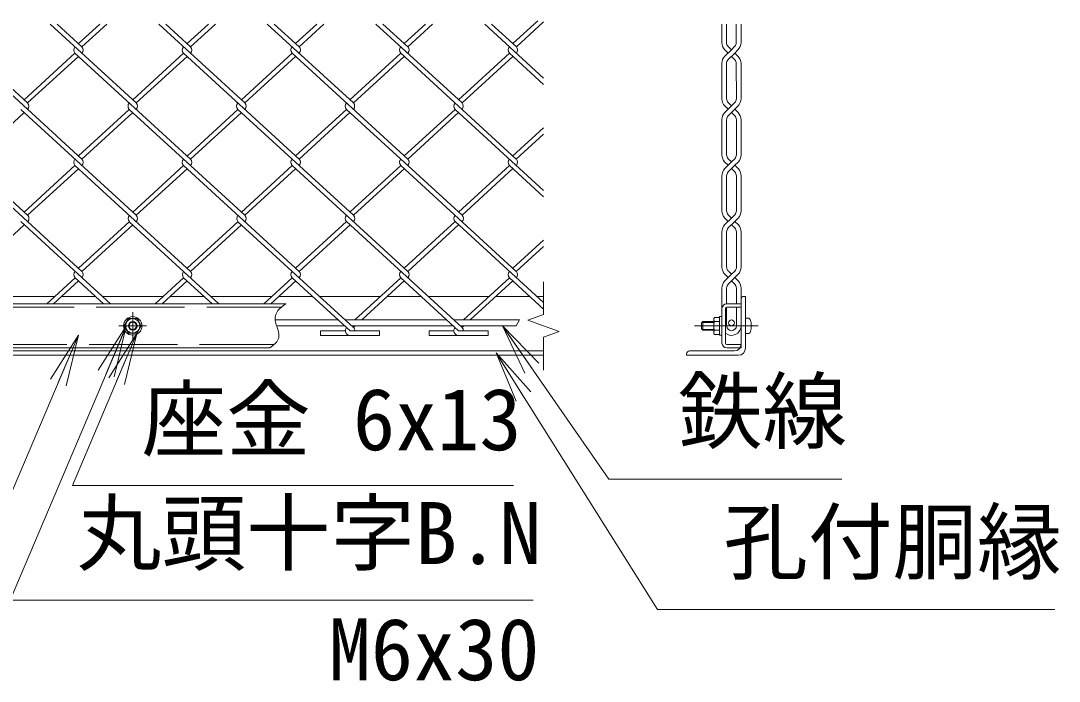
# Model space of a CAD drawing. Units: millimetres at full size; details may follow other scales. Extents: x -14700 to 14700, y -10395 to 10395.
# Drawn here: x -5144 to -2324, y -8323 to -6530 of the extents above; entities that cross this region are included whole.
import ezdxf
from ezdxf.enums import TextEntityAlignment as Align

# ---------------------------------------------------------------- set-up
doc = ezdxf.new("R2010")
doc.units = ezdxf.units.MM
doc.header["$LTSCALE"] = 40
doc.linetypes.add('DASHED', pattern=[7.5, 6, -1.5])
doc.linetypes.add('USER1', pattern=[50.8, 31.75, -6.35, 6.35, -6.35])
for name, color, linetype, lineweight in [('0-0_D-STR3', 3, 'Continuous', 13), ('0-1_D-STR1', 1, 'Continuous', 18), ('0-2_D-BMK', 2, 'USER1', 13), ('0-6_D-STR-DIM', 7, 'Continuous', 13), ('0-7_0', 7, 'Continuous', 18), ('0-9_D-STR-TXT', 7, 'Continuous', 13), ('0-B_D-STR2', 7, 'Continuous', 13)]:
    doc.layers.add(name, color=color, linetype=linetype, lineweight=lineweight)
doc.styles.add('ＭＳ ゴシック', font='')
doc.styles.get('ＭＳ ゴシック').set_extended_font_data('MS Gothic')

# ---------------------------------------------------------------- blocks, each defined once
blk = doc.blocks.new('_Open')
at = {"layer": '0-7_0'}
blk.add_line((-40, 6.67), (0, 0), dxfattribs=at)
blk.add_lwpolyline([(-40, -6.67), (0, 0), (-40, 0)], dxfattribs=at)

msp = doc.modelspace()

# ---------------------------------------------------------------- linework, layer by layer
at = {"layer": '0-0_D-STR3'}
for p, q in [((-5226.49, -7298.15), (-4423.81, -7298.15)), ((-3188.01, -7298.15), (-3226.81, -7298.15)), ((-3188.01, -7298.15), (-3188.01, -7307.35)), ((-3240.01, -7311.35), (-3240.01, -7404.95)), ((-3230.81, -7311.35), (-3230.81, -7404.95)), ((-3188.01, -7307.35), (-3226.81, -7307.35)), ((-4851.76, -7338.15), (-4863.31, -7358.15)), ((-4828.67, -7338.15), (-4851.76, -7338.15)), ((-4817.12, -7358.15), (-4828.67, -7338.15)), ((-4828.67, -7378.15), (-4817.12, -7358.15)), ((-4453.17, -7342.15), (-4282, -7342.15)), ((-4449.42, -7358.15), (-4264.54, -7358.15)), ((-4263.52, -7342.15), (-3987.09, -7342.15)), ((-4246.06, -7358.15), (-3969.62, -7358.15)), ((-3968.14, -7342.15), (-3789.83, -7342.15)), ((-3950.68, -7358.15), (-3799.07, -7358.15)), ((-3292.01, -7346.15), (-3296.01, -7350.15)), ((-3296.01, -7366.15), (-3296.01, -7350.15)), ((-3262.41, -7348.55), (-3294.41, -7348.55)), ((-3292.01, -7370.15), (-3292.01, -7346.15)), ((-3262.41, -7346.15), (-3292.01, -7346.15)), ((-3262.41, -7338.55), (-3260.39, -7335.05)), ((-3262.41, -7377.75), (-3262.41, -7338.55)), ((-3246.41, -7335.05), (-3260.39, -7335.05)), ((-3246.41, -7346.6), (-3260.39, -7346.6)), ((-3246.41, -7333.15), (-3246.41, -7383.15)), ((-3240.01, -7333.15), (-3246.41, -7333.15)), ((-3246.41, -7381.24), (-3246.41, -7335.05)), ((-3176.01, -7337.15), (-3176.01, -7379.15)), ((-3169.9, -7337.15), (-3176.01, -7337.15)), ((-3292.01, -7370.15), (-3296.01, -7366.15)), ((-3262.41, -7367.75), (-3294.41, -7367.75)), ((-3262.41, -7370.15), (-3292.01, -7370.15)), ((-3262.41, -7377.75), (-3260.39, -7381.24)), ((-3246.41, -7369.7), (-3260.39, -7369.7)), ((-3246.41, -7381.24), (-3260.39, -7381.24)), ((-3240.01, -7383.15), (-3246.41, -7383.15)), ((-3169.9, -7379.15), (-3176.01, -7379.15)), ((-3188.01, -7408.95), (-3226.81, -7408.95)), ((-3188.01, -7408.95), (-3188.01, -7418.15)), ((-5270.74, -7418.15), (-4468.07, -7418.15)), ((-3188.01, -7418.15), (-3226.81, -7418.15))]:
    msp.add_line(p, q, dxfattribs=at)
at = {"layer": '0-0_D-STR3', "linetype": 'DASHED'}
for p, q in [((-5239.47, -7307.35), (-4436.8, -7307.35)), ((-5259.01, -7408.95), (-4456.34, -7408.95))]:
    msp.add_line(p, q, dxfattribs=at)
at = {"layer": '0-0_D-STR3'}
msp.add_lwpolyline([(-4863.31, -7358.15), (-4851.76, -7378.15), (-4828.67, -7378.15)], dxfattribs=at)
for centre, radius in [((-4840.21, -7358.15), 25), ((-4840.21, -7358.15), 19.6), ((-4840.21, -7358.15), 12), ((-4840.21, -7358.15), 9.83), ((-3214.12, -7350.02), 8)]:
    msp.add_circle(centre, radius, dxfattribs=at)
for centre, radius, start, end in [((-3226.81, -7311.35), 13.2, 90, 180), ((-3226.81, -7311.35), 4, 90, 180), ((-3251.95, -7340.83), 10.22, 145.61585, 214.38415), ((-3223.96, -7358.15), 38.21, 162.4121, 197.5879), ((-3169.9, -7344.75), 7.6, 16.07286, 90), ((-3216.41, -7358.15), 56, 343.92714, 16.07286), ((-3251.95, -7375.47), 10.22, 145.61586, 214.38415), ((-3169.9, -7371.55), 7.6, 270, 343.92714), ((-3226.81, -7404.95), 13.2, 180, 270), ((-3226.81, -7404.95), 4, 180, 270)]:
    msp.add_arc(centre, radius, start, end, dxfattribs=at)
at = {"layer": '0-1_D-STR1'}
for p, q in [((-5052.15, -7278.15), (-5217.63, -7278.15)), ((-4941.66, -7278.15), (-5033.25, -7278.15)), ((-4757.24, -7278.15), (-4922.72, -7278.15)), ((-4646.75, -7278.15), (-4738.34, -7278.15)), ((-4462.37, -7278.15), (-4628.28, -7278.15)), ((-4351.84, -7278.15), (-4443.43, -7278.15)), ((-4167.46, -7278.15), (-4333.37, -7278.15)), ((-4056.93, -7278.15), (-4148.51, -7278.15)), ((-3872.55, -7278.15), (-4037.98, -7278.15)), ((-3762.02, -7278.15), (-3853.6, -7278.15)), ((-3724.58, -7278.15), (-3743.07, -7278.15)), ((-3188.01, -7408.15), (-3188.01, -7286.15)), ((-3180.01, -7278.15), (-3176.01, -7278.15)), ((-3176.01, -7418.15), (-3176.01, -7278.15)), ((-5457.91, -7426.15), (-3724.58, -7426.15)), ((-5457.91, -7438.15), (-3724.58, -7438.15)), ((-3336.01, -7434.15), (-3336.01, -7438.15)), ((-3336.01, -7438.15), (-3196.01, -7438.15)), ((-3328.01, -7426.15), (-3206.01, -7426.15))]:
    msp.add_line(p, q, dxfattribs=at)
for centre, radius, start, end in [((-3180.01, -7286.15), 8, 90, 180), ((-3206.01, -7408.15), 18, 270, 0), ((-3328.01, -7434.15), 8, 90, 180), ((-3196.01, -7418.15), 20, 270, 0)]:
    msp.add_arc(centre, radius, start, end, dxfattribs=at)
at = {"layer": '0-2_D-BMK'}
for p, q in [((-4840.21, -7395.65), (-4840.21, -7320.65)), ((-4802.71, -7358.15), (-4877.71, -7358.15)), ((-3141.92, -7358.15), (-3314.49, -7358.15))]:
    msp.add_line(p, q, dxfattribs=at)
at = {"layer": '0-6_D-STR-DIM'}
for p, q in [((-3724.58, -7327.37), (-3724.58, -7238.15)), ((-3789.83, -7342.15), (-3799.07, -7358.15)), ((-3724.58, -7478.15), (-3724.58, -7388.93))]:
    msp.add_line(p, q, dxfattribs=at)
for points in [[(-4423.81, -7298.15), (-4427.33, -7300.49), (-4430.81, -7302.87), (-4434.19, -7305.31), (-4437.43, -7307.86), (-4440.48, -7310.55), (-4443.3, -7313.41), (-4445.85, -7316.47), (-4448.06, -7319.78), (-4449.91, -7323.36), (-4451.36, -7327.18), (-4452.41, -7331.17), (-4453.05, -7335.25), (-4453.27, -7339.34), (-4453.06, -7343.37), (-4452.46, -7347.31), (-4451.56, -7351.19), (-4450.43, -7355.04), (-4449.16, -7358.89), (-4447.84, -7362.77), (-4446.54, -7366.7), (-4445.34, -7370.7), (-4444.34, -7374.8), (-4443.61, -7378.94), (-4443.24, -7383.05), (-4443.3, -7387.06), (-4443.88, -7390.91), (-4445.04, -7394.53), (-4446.74, -7397.95), (-4448.91, -7401.18), (-4451.49, -7404.25), (-4454.4, -7407.19), (-4457.58, -7410.02), (-4460.97, -7412.77), (-4464.48, -7415.47), (-4468.07, -7418.15)], [(-3724.58, -7327.37), (-3766.86, -7342.76), (-3682.29, -7373.54), (-3724.58, -7388.93)]]:
    msp.add_lwpolyline(points, dxfattribs=at)
at = {"layer": '0-9_D-STR-TXT'}
for points in [[(-3752.86, -8103.43), (-5172.97, -8103.43), (-4858.51, -7360.4)], [(-2914.31, -7774.5), (-3547.36, -7774.5), (-3835.18, -7359.79)], [(-6749.73, -7872.88), (-5195.48, -7872.88), (-4988.5, -7385.16)], [(-3805.91, -7791.7), (-5003.94, -7791.7), (-4830.31, -7381.08)], [(-2336.24, -8128.05), (-3415.23, -8128.05), (-3852.22, -7433.09)]]:
    msp.add_lwpolyline(points, dxfattribs=at)
at = {"layer": '0-B_D-STR2'}
for p, q in [((-5125.65, -6752.95), (-5359.49, -6538.67)), ((-4830.74, -6752.95), (-5064.58, -6538.67)), ((-4978.19, -6600.47), (-5045.63, -6538.67)), ((-4929.7, -6538.67), (-4987.67, -6591.79)), ((-4910.76, -6538.67), (-4978.19, -6600.47)), ((-4535.83, -6752.95), (-4769.67, -6538.67)), ((-4683.28, -6600.47), (-4750.72, -6538.67)), ((-4634.79, -6538.67), (-4692.76, -6591.79)), ((-4615.85, -6538.67), (-4683.28, -6600.47)), ((-4240.92, -6752.95), (-4474.76, -6538.67)), ((-4388.37, -6600.47), (-4455.81, -6538.67)), ((-4339.88, -6538.67), (-4397.85, -6591.79)), ((-4320.94, -6538.67), (-4388.37, -6600.47)), ((-3946.03, -6752.92), (-4179.84, -6538.67)), ((-4093.46, -6600.47), (-4160.9, -6538.67)), ((-4044.97, -6538.67), (-4102.93, -6591.79)), ((-4026.03, -6538.67), (-4093.46, -6600.47)), ((-3724.6, -6685.16), (-3884.46, -6538.67)), ((-3798.34, -6600.23), (-3865.51, -6538.67)), ((-3740.28, -6529.67), (-3807.81, -6591.55)), ((-3724.6, -6532.66), (-3798.34, -6600.23)), ((-3240.46, -6588.75), (-3240.46, -6538.67)), ((-3227.62, -6588.74), (-3227.62, -6538.67)), ((-3201.11, -6588.74), (-3201.11, -6538.67)), ((-3188.28, -6588.75), (-3188.28, -6538.67)), ((-3223.17, -6599.49), (-3214.37, -6608.29)), ((-3205.56, -6599.49), (-3214.37, -6608.29)), ((-4978.19, -6905.43), (-5292.05, -6617.83)), ((-4997.14, -6617.83), (-5135.12, -6744.27)), ((-4987.67, -6626.51), (-5125.65, -6752.95)), ((-4683.28, -6905.43), (-4997.14, -6617.83)), ((-4702.23, -6617.83), (-4840.21, -6744.27)), ((-4692.76, -6626.51), (-4830.74, -6752.95)), ((-4388.37, -6905.43), (-4702.23, -6617.83)), ((-4407.32, -6617.83), (-4545.3, -6744.27)), ((-4397.85, -6626.51), (-4535.83, -6752.95)), ((-4093.49, -6905.4), (-4407.32, -6617.83)), ((-4112.41, -6617.83), (-4250.39, -6744.27)), ((-4102.93, -6626.51), (-4240.92, -6752.95)), ((-3798.57, -6905.4), (-4112.41, -6617.83)), ((-3817.28, -6617.59), (-3955.5, -6744.24)), ((-3807.81, -6626.27), (-3946.03, -6752.92)), ((-3724.6, -6702.52), (-3817.28, -6617.59)), ((-3214.37, -6608.29), (-3232.26, -6626.18)), ((-3232.26, -6608.55), (-3223.44, -6617.37)), ((-3205.29, -6617.37), (-3223.17, -6635.25)), ((-3214.37, -6626.44), (-3205.56, -6635.25)), ((-3196.48, -6608.55), (-3205.29, -6617.37)), ((-3205.29, -6617.37), (-3196.48, -6626.18)), ((-3240.34, -6741.23), (-3240.46, -6645.98)), ((-3227.51, -6741.22), (-3227.62, -6645.99)), ((-3201, -6741.22), (-3201.11, -6645.99)), ((-3188.16, -6741.23), (-3188.28, -6645.98)), ((-3232.14, -6761.03), (-3223.33, -6769.85)), ((-3223.06, -6751.97), (-3214.25, -6760.77)), ((-3196.37, -6761.03), (-3205.18, -6769.85)), ((-5125.65, -7057.9), (-5439.51, -6770.31)), ((-5135.12, -6778.99), (-5273.11, -6905.43)), ((-4830.74, -7057.9), (-5144.6, -6770.31)), ((-4849.69, -6770.31), (-4987.67, -6896.74)), ((-4840.21, -6778.99), (-4978.19, -6905.43)), ((-4535.83, -7057.9), (-4849.69, -6770.31)), ((-4554.77, -6770.31), (-4691.93, -6895.99)), ((-4545.3, -6778.99), (-4683.28, -6905.43)), ((-4240.94, -7057.88), (-4554.77, -6770.31)), ((-4259.86, -6770.31), (-4397.85, -6896.74)), ((-4250.39, -6778.99), (-4388.37, -6905.43)), ((-3946.03, -7057.88), (-4259.86, -6770.31)), ((-3964.98, -6770.29), (-4102.96, -6896.72)), ((-3955.5, -6778.97), (-4093.49, -6905.4)), ((-3724.6, -6990.55), (-3964.98, -6770.29)), ((-3205.18, -6769.85), (-3223.06, -6787.73)), ((-3214.25, -6778.92), (-3205.45, -6787.73)), ((-3205.18, -6769.85), (-3196.37, -6778.66)), ((-3724.6, -6820.26), (-3808.05, -6896.72)), ((-3240.21, -6893.56), (-3240.34, -6798.46)), ((-3227.37, -6893.54), (-3227.51, -6798.47)), ((-3200.86, -6893.54), (-3201, -6798.47)), ((-3188.03, -6893.56), (-3188.16, -6798.46)), ((-3724.6, -6837.62), (-3798.57, -6905.4)), ((-3222.92, -6904.29), (-3214.12, -6913.09)), ((-3205.31, -6904.29), (-3214.12, -6913.09)), ((-4978.19, -7210.38), (-5292.05, -6922.79)), ((-4997.14, -6922.79), (-5135.12, -7049.22)), ((-4987.67, -6931.47), (-5125.65, -7057.9)), ((-4683.31, -7210.36), (-4997.14, -6922.79)), ((-4702.23, -6922.79), (-4840.21, -7049.22)), ((-4692.76, -6931.47), (-4830.74, -7057.9)), ((-4388.4, -7210.36), (-4702.23, -6922.79)), ((-4407.32, -6922.79), (-4545.3, -7049.22)), ((-4397.85, -6931.47), (-4535.83, -7057.9)), ((-4093.49, -7210.36), (-4407.32, -6922.79)), ((-4112.43, -6922.76), (-4249.59, -7048.45)), ((-4102.96, -6931.45), (-4240.94, -7057.88)), ((-3798.57, -7210.36), (-4112.43, -6922.76)), ((-3817.28, -6922.55), (-3955.5, -7049.2)), ((-3807.81, -6931.23), (-3946.03, -7057.88)), ((-3724.6, -7007.48), (-3817.28, -6922.55)), ((-3214.12, -6913.09), (-3232.01, -6930.98)), ((-3232.01, -6913.36), (-3223.19, -6922.17)), ((-3205.04, -6922.17), (-3222.92, -6940.05)), ((-3214.12, -6931.24), (-3205.31, -6940.05)), ((-3240.21, -7045.82), (-3240.21, -6950.78)), ((-3227.37, -7046.83), (-3227.37, -6950.8)), ((-3200.86, -7046.83), (-3200.86, -6950.8)), ((-3188.03, -7045.82), (-3188.03, -6950.78)), ((-4900.89, -7298.15), (-5144.36, -7075.05)), ((-4849.69, -7075.27), (-4987.67, -7201.7)), ((-4606.45, -7298.15), (-4849.69, -7075.27)), ((-4554.77, -7075.27), (-4692.76, -7201.7)), ((-4240.94, -7362.84), (-4554.77, -7075.27)), ((-4259.65, -7075.03), (-4397.87, -7201.68)), ((-3945.79, -7362.62), (-4259.65, -7075.03)), ((-3964.74, -7075.03), (-4102.96, -7201.68)), ((-3724.6, -7295.07), (-3964.74, -7075.03)), ((-3214.12, -7065.36), (-3232.01, -7083.25)), ((-3232.01, -7065.62), (-3223.19, -7074.43)), ((-3205.04, -7074.43), (-3223.65, -7093.04)), ((-3223.64, -7055.83), (-3214.12, -7065.36)), ((-3204.59, -7055.83), (-3214.12, -7065.36)), ((-3196.23, -7065.62), (-3205.04, -7074.43)), ((-3205.04, -7074.43), (-3196.23, -7083.25)), ((-5135.12, -7083.95), (-5273.11, -7210.38)), ((-4840.21, -7083.95), (-4978.19, -7210.38)), ((-4545.3, -7083.95), (-4683.28, -7210.38)), ((-4250.18, -7083.71), (-4388.4, -7210.36)), ((-3955.27, -7083.71), (-4093.49, -7210.36)), ((-3240.21, -7198.3), (-3240.21, -7103.04)), ((-3227.37, -7197.29), (-3227.37, -7102.04)), ((-3214.12, -7083.51), (-3204.59, -7093.03)), ((-3200.86, -7197.29), (-3200.86, -7102.04)), ((-3188.03, -7198.3), (-3188.03, -7103.04)), ((-3724.6, -7125.22), (-3808.05, -7201.68)), ((-3724.6, -7142.58), (-3798.57, -7210.36)), ((-3214.12, -7217.84), (-3232.01, -7235.72)), ((-3232.01, -7218.1), (-3223.19, -7226.91)), ((-3222.22, -7209.73), (-3214.12, -7217.84)), ((-3204.59, -7208.31), (-3214.12, -7217.84)), ((-3196.23, -7218.1), (-3205.04, -7226.91)), ((-4996.93, -7227.51), (-5074.02, -7298.15)), ((-4987.45, -7236.19), (-5055.07, -7298.15)), ((-4919.84, -7298.15), (-4996.93, -7227.51)), ((-4702.02, -7227.51), (-4779.11, -7298.15)), ((-4692.54, -7236.19), (-4760.16, -7298.15)), ((-4624.92, -7298.15), (-4702.02, -7227.51)), ((-4407.11, -7227.51), (-4484.2, -7298.15)), ((-4397.63, -7236.19), (-4465.25, -7298.15)), ((-4249.96, -7371.51), (-4407.11, -7227.51)), ((-4112.19, -7227.51), (-4237.3, -7342.15)), ((-4102.72, -7236.19), (-4218.36, -7342.15)), ((-3955.27, -7371.3), (-4112.19, -7227.51)), ((-3817.28, -7227.51), (-3942.39, -7342.15)), ((-3807.81, -7236.19), (-3923.45, -7342.15)), ((-3724.6, -7312.44), (-3817.28, -7227.51)), ((-3205.04, -7226.91), (-3222.22, -7244.08)), ((-3214.12, -7235.99), (-3204.59, -7245.51)), ((-3205.04, -7226.91), (-3196.23, -7235.72)), ((-3240.21, -7311.69), (-3240.21, -7255.52)), ((-3227.37, -7298.16), (-3227.37, -7256.53)), ((-3200.86, -7298.15), (-3200.86, -7254.52)), ((-3188.03, -7359.02), (-3188.03, -7255.52)), ((-3227.37, -7358.02), (-3227.37, -7307.39)), ((-3200.86, -7358.02), (-3200.86, -7307.35)), ((-4235.82, -7358.15), (-4240.94, -7362.84)), ((-3940.91, -7358.15), (-3945.79, -7362.62)), ((-4329.96, -7371.51), (-4262.81, -7371.51)), ((-4329.96, -7371.51), (-4329.96, -7384.31)), ((-4329.96, -7384.31), (-4169.96, -7384.31)), ((-4035.27, -7371.3), (-3968.12, -7371.3)), ((-4035.27, -7371.3), (-4035.27, -7384.1)), ((-4035.27, -7384.1), (-3875.27, -7384.1)), ((-3955.27, -7371.3), (-3875.27, -7371.3)), ((-3875.27, -7371.3), (-3875.27, -7384.1))]:
    msp.add_line(p, q, dxfattribs=at)
for points in [[(-3205.45, -6751.97), (-3214.25, -6760.77), (-3232.14, -6778.66)], [(-3196.23, -6913.36), (-3205.04, -6922.17), (-3196.23, -6930.98)], [(-4249.96, -7371.51), (-4169.96, -7371.51), (-4169.96, -7384.31)]]:
    msp.add_lwpolyline(points, dxfattribs=at)
for centre, radius, start, end in [((-3212.46, -6588.75), 28, 180, 225), ((-3212.42, -6588.74), 15.2, 180, 225), ((-3216.31, -6588.74), 15.2, 315, 0), ((-3216.28, -6588.75), 28, 315, 0), ((-4987.67, -6609.15), 12.85, 137.5, 222.5), ((-4987.67, -6609.15), 12.85, 317.5, 42.5), ((-4692.76, -6609.15), 12.85, 137.5, 222.5), ((-4692.76, -6609.15), 12.85, 317.5, 42.5), ((-4397.63, -6608.91), 12.85, 137.5, 222.5), ((-4397.63, -6608.91), 12.85, 317.5, 42.5), ((-4102.72, -6608.91), 12.85, 137.5, 222.5), ((-4102.72, -6608.91), 12.85, 317.5, 42.5), ((-3807.81, -6608.91), 12.85, 137.5, 222.5), ((-3807.81, -6608.91), 12.85, 317.5, 42.5), ((-3212.46, -6645.98), 28, 135, 180), ((-3216.28, -6645.98), 28, 0, 45), ((-3212.42, -6645.99), 15.2, 135.00055, 180), ((-3216.31, -6645.99), 15.2, 0, 44.99915), ((-5135.15, -6761.61), 12.85, 317.5, 42.5), ((-4840.24, -6761.61), 12.85, 137.5, 222.5), ((-4840.24, -6761.61), 12.85, 317.5, 42.5), ((-4545.32, -6761.61), 12.85, 137.5, 222.5), ((-4545.32, -6761.61), 12.85, 317.5, 42.5), ((-4250.41, -6761.61), 12.85, 137.5, 222.5), ((-4250.41, -6761.61), 12.85, 317.5, 42.5), ((-3955.5, -6761.61), 12.85, 137.5, 222.5), ((-3955.5, -6761.61), 12.85, 317.5, 42.5), ((-3212.34, -6741.23), 28, 180, 225), ((-3212.31, -6741.22), 15.2, 180, 225), ((-3216.2, -6741.22), 15.2, 315, 0), ((-3216.16, -6741.23), 28, 315, 0), ((-3212.34, -6798.46), 28, 135, 180), ((-3212.31, -6798.47), 15.2, 135.00055, 180), ((-3216.2, -6798.47), 15.2, 0, 44.99915), ((-3216.16, -6798.46), 28, 0, 45), ((-4987.67, -6914.11), 12.85, 137.5, 222.5), ((-4987.67, -6914.11), 12.85, 317.5, 42.5), ((-4692.76, -6914.11), 12.85, 137.5, 222.5), ((-4692.76, -6914.11), 12.85, 317.5, 42.5), ((-4397.63, -6913.87), 12.85, 137.5, 222.5), ((-4397.63, -6913.87), 12.85, 317.5, 42.5), ((-4102.72, -6913.87), 12.85, 137.5, 222.5), ((-4102.72, -6913.87), 12.85, 317.5, 42.5), ((-3807.81, -6913.87), 12.85, 137.5, 222.5), ((-3807.81, -6913.87), 12.85, 317.5, 42.5), ((-3212.21, -6893.56), 28, 180, 225), ((-3212.17, -6893.54), 15.2, 180, 225), ((-3216.06, -6893.54), 15.2, 315, 0), ((-3216.03, -6893.56), 28, 315, 0), ((-3212.21, -6950.78), 28, 135, 180), ((-3216.03, -6950.78), 28, 0, 45), ((-3212.17, -6950.8), 15.2, 135.00055, 180), ((-3216.06, -6950.8), 15.2, 0, 44.99915), ((-3212.21, -7045.82), 28, 180, 225), ((-3212.21, -7045.82), 15.2, 180, 225), ((-3216.03, -7045.82), 15.2, 315, 0), ((-3216.03, -7045.82), 28, 315, 0), ((-5134.91, -7066.35), 12.85, 317.5, 42.5), ((-4840, -7066.35), 12.85, 137.5, 222.5), ((-4840, -7066.35), 12.85, 317.5, 42.5), ((-4545.09, -7066.35), 12.85, 137.5, 222.5), ((-4545.09, -7066.35), 12.85, 317.5, 42.5), ((-4250.18, -7066.35), 12.85, 137.5, 222.5), ((-4250.18, -7066.35), 12.85, 317.5, 42.5), ((-3955.27, -7066.35), 12.85, 137.5, 222.5), ((-3955.27, -7066.35), 12.85, 317.5, 42.5), ((-3212.21, -7103.04), 28, 135, 180), ((-3212.21, -7103.04), 15.2, 135, 180), ((-3216.03, -7103.04), 15.2, 0, 45), ((-3216.03, -7103.04), 28, 0, 45), ((-4987.45, -7218.83), 12.85, 137.5, 222.5), ((-4987.45, -7218.83), 12.85, 317.5, 42.5), ((-4692.54, -7218.83), 12.85, 137.5, 222.5), ((-4692.54, -7218.83), 12.85, 317.5, 42.5), ((-4397.63, -7218.83), 12.85, 137.5, 222.5), ((-4397.63, -7218.83), 12.85, 317.5, 42.5), ((-4102.72, -7218.83), 12.85, 137.5, 222.5), ((-4102.72, -7218.83), 12.85, 317.5, 42.5), ((-3807.81, -7218.83), 12.85, 137.5, 222.5), ((-3807.81, -7218.83), 12.85, 317.5, 42.5), ((-3212.21, -7198.3), 28, 180, 225), ((-3212.21, -7198.3), 15.2, 176.19604, 225), ((-3216.03, -7198.3), 15.2, 315, 3.80396), ((-3216.03, -7198.3), 28, 315, 0), ((-3212.21, -7255.52), 28, 135, 180), ((-3212.21, -7255.52), 15.2, 131.18669, 180), ((-3216.03, -7255.52), 15.2, 0, 48.80016), ((-3216.03, -7255.52), 28, 0, 45), ((-3214.12, -7358.02), 26.09, 230.23061, 0), ((-3214.12, -7358.02), 13.26, 180, 0), ((-4249.96, -7371.51), 12.85, 137.5, 275), ((-4250.18, -7371.3), 12.85, 359.10095, 42.5), ((-3955.27, -7371.3), 12.85, 137.5, 265), ((-3955.27, -7371.3), 12.85, 0, 42.5)]:
    msp.add_arc(centre, radius, start, end, dxfattribs=at)

# ---------------------------------------------------------------- block references
at = {"layer": '0-9_D-STR-TXT', "xscale": 3.5, "yscale": 3.5}
for p, rotation in [((-4857.73, -7358.55), 67.06107), ((-3836.32, -7358.15), 124.7616), ((-4987.72, -7383.32), 67.00514), ((-4829.53, -7379.24), 67.07794), ((-3853.28, -7431.4), 122.16142)]:
    msp.add_blockref('_Open', p, dxfattribs=dict(at, rotation=rotation))

# ---------------------------------------------------------------- texts
at = {"layer": '0-9_D-STR-TXT', "style": 'ＭＳ ゴシック'}
for s, p in [('鉄線', (-3359.36, -7724.24)), ('座金 6x13', (-4815.94, -7746.32)), ('丸頭十字B.N', (-4992.08, -8055.39)), ('孔付胴縁', (-3236.11, -8079.11)), ('M6x30', (-4308.13, -8370.85))]:
    msp.add_text(s, height=168.3, dxfattribs=at).set_placement(p, align=Align.BOTTOM_LEFT)

doc.saveas('drawing.dxf')
